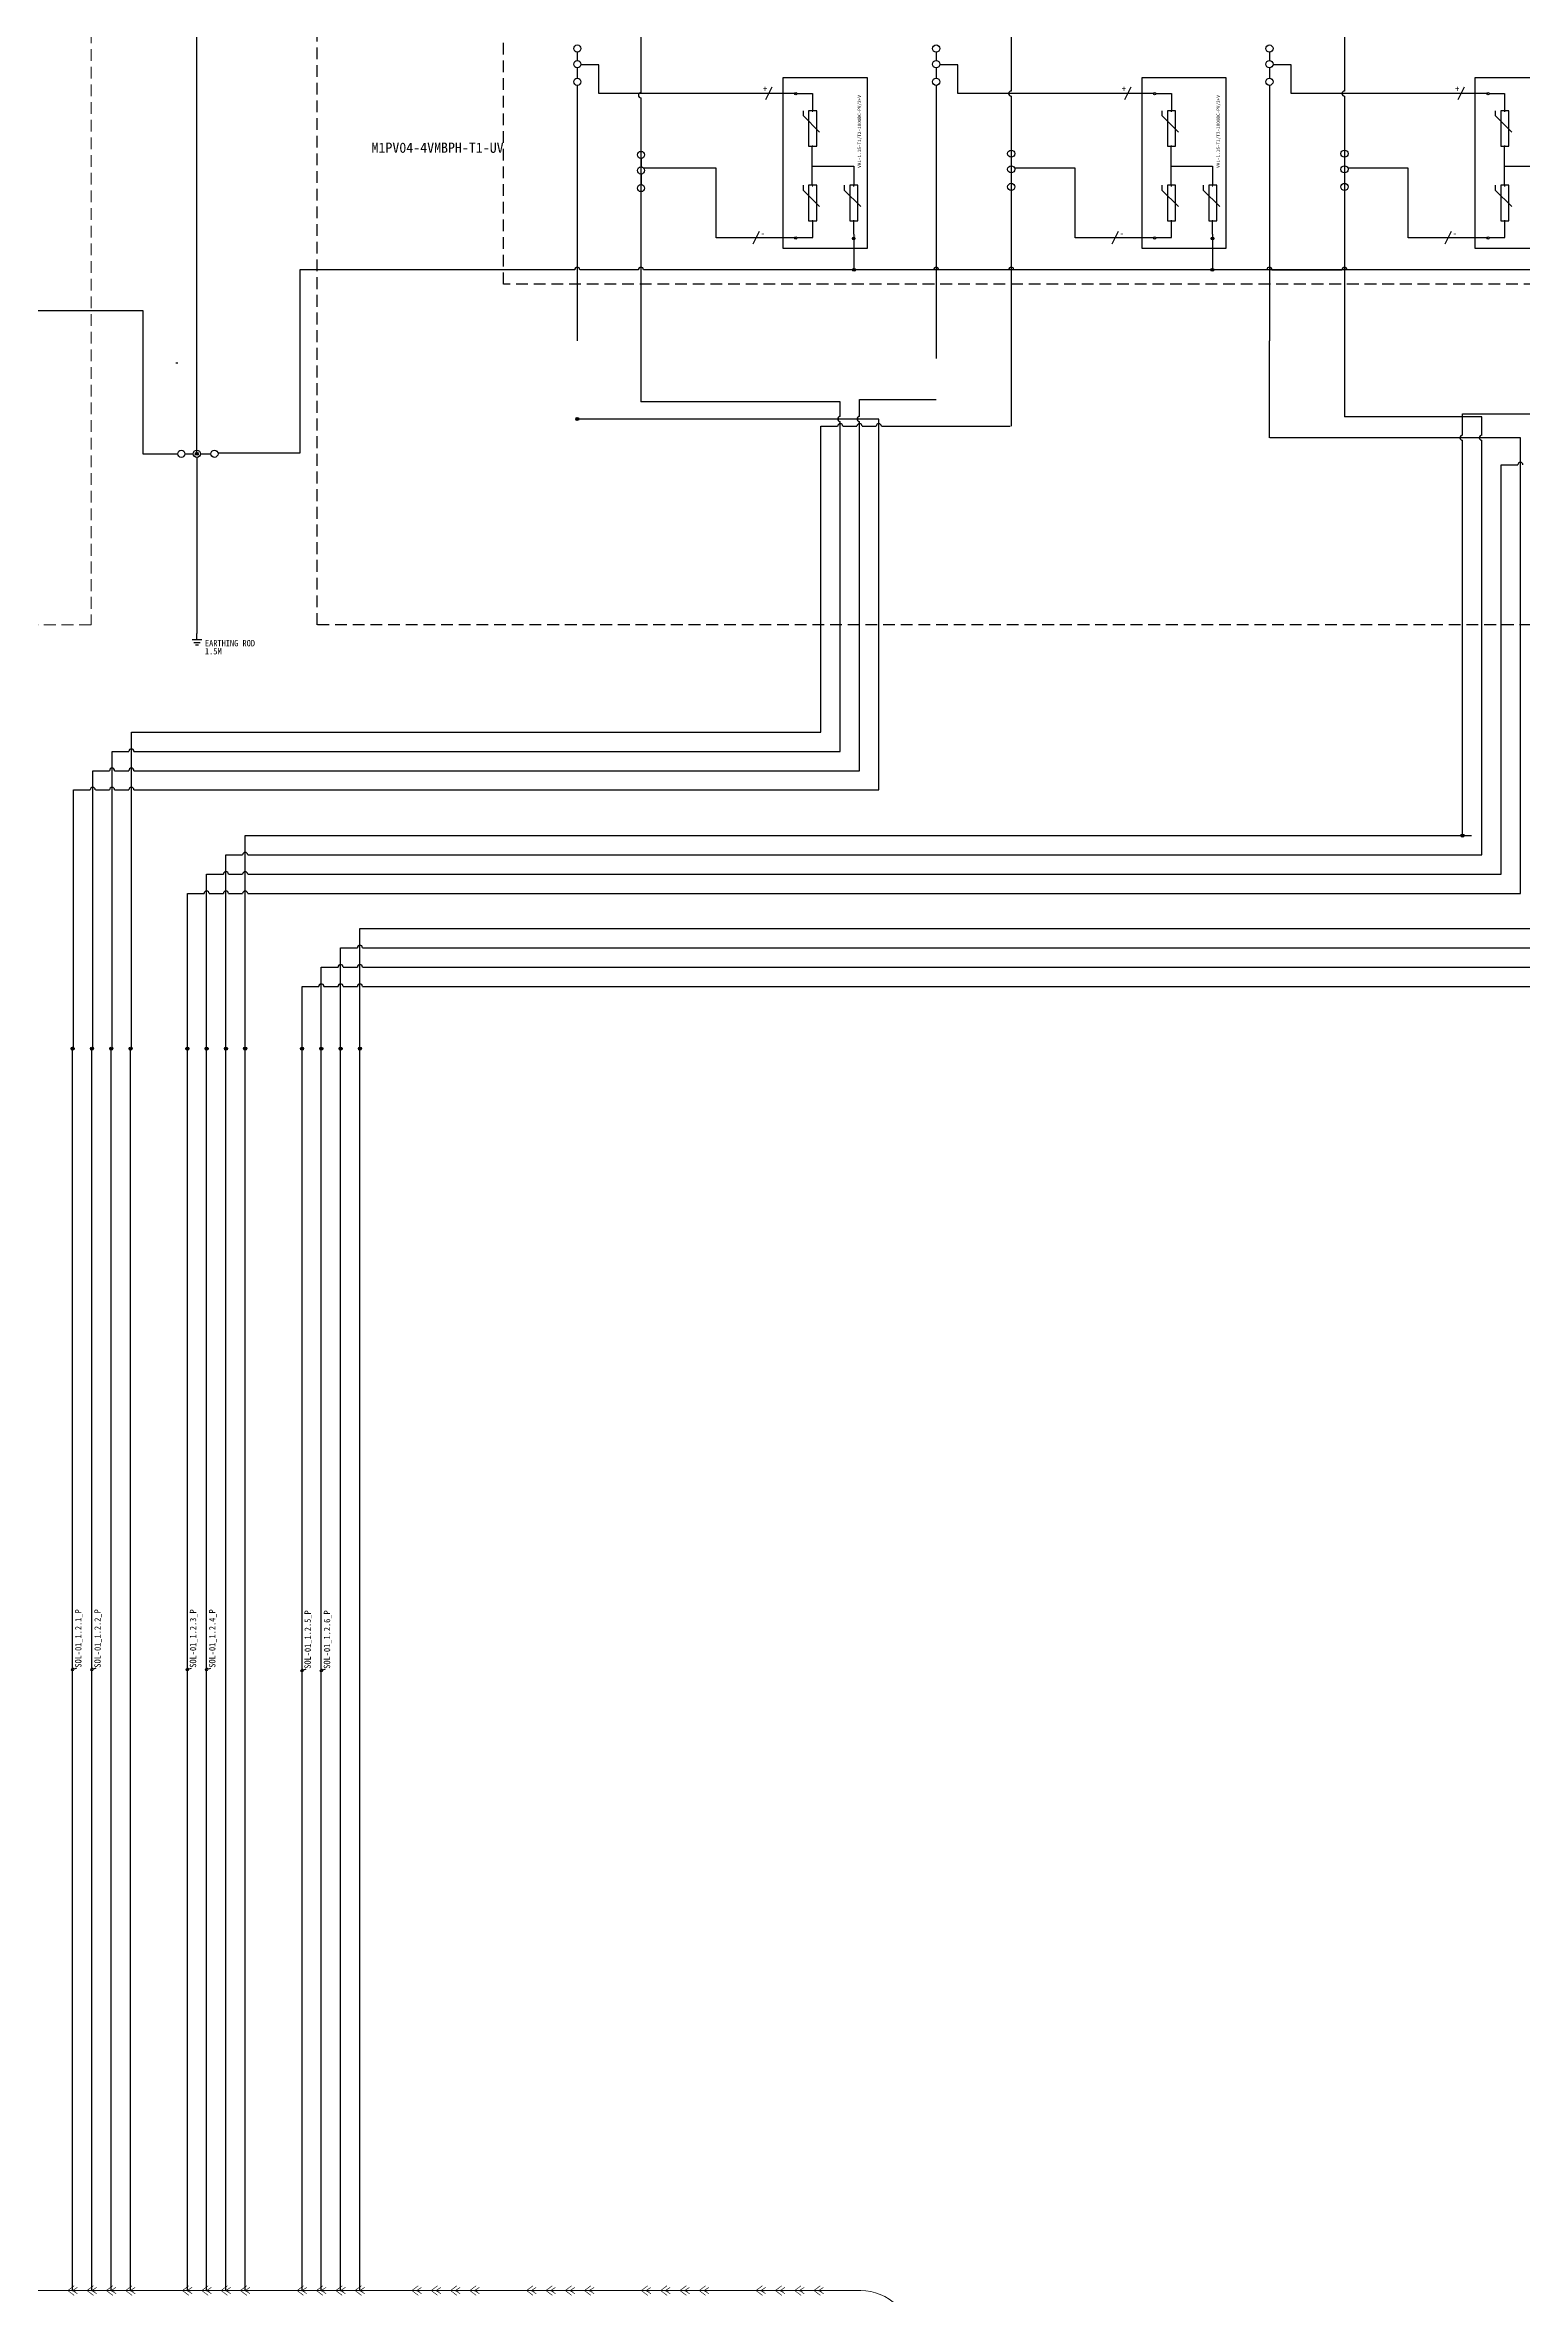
# Model space of a CAD drawing. Header units: millimetres. Extents: x 139 to 980, y -140 to 1049.
# Drawn here: x 529.4 to 717.5, y 512.6 to 799 of the extents above; entities that cross this region are included whole.
import ezdxf
from ezdxf.enums import TextEntityAlignment as Align

# ---------------------------------------------------------------- set-up
doc = ezdxf.new("R2010")
doc.units = ezdxf.units.MM
doc.header["$LTSCALE"] = 12
doc.linetypes.add('HIDDEN2', pattern=[0.1875, 0.125, -0.0625])
for name, color, linetype in [('DESC', 1, 'Continuous'), ('GRN_12AWG', 3, 'Continuous'), ('GRY_20AWG', 250, 'Continuous'), ('LOCBOX', 92, 'HIDDEN2'), ('MISC', 2, 'Continuous'), ('RED_10AWG', 1, 'Continuous'), ('RED_12AWG', 1, 'Continuous'), ('SYMS', 7, 'Continuous'), ('TAGS', 51, 'Continuous'), ('WIREFIXED', 130, 'Continuous')]:
    doc.layers.add(name, color=color, linetype=linetype)
doc.styles.get("Standard").update_dxf_attribs({"font": ''})
doc.styles.add('WD', font='')
doc.styles.add('WD_IEC', font='')
doc.styles.get('Standard').set_extended_font_data('SimHei')
doc.styles.get('WD').set_extended_font_data('SimHei')
doc.styles.get('WD_IEC').set_extended_font_data('SimHei')

# ---------------------------------------------------------------- blocks, each defined once
blk = doc.blocks.new('HT0_02')
blk.add_circle((0, 0), 0.0699)
at = {"style": 'WD', "flags": 1}
for tag, p in [('X4TERM01', (-0.07, 0)), ('X2TERM01', (0, 0.07)), ('X1TERM01', (0.07, 0)), ('X8TERM01', (0, -0.07))]:
    blk.add_attdef(tag, p, '', height=0.01, dxfattribs=at)
blk = doc.blocks.new('HGND4')
for p, q in [((0, 0), (10, 0)), ((10, -3.8), (10, 3.8)), ((11.2, -2.5), (11.2, 2.5)), ((12.5, -1.2), (12.5, 1.2))]:
    blk.add_line(p, q)
blk.add_circle((10, 0), 5)
at = {"style": 'WD_IEC'}
for tag, p in [('TAG1', (2.5, 4.6)), ('INST', (2.5, 11.6)), ('LOC', (2.5, 8.1))]:
    blk.add_attdef(tag, text='', height=2.5, dxfattribs=at).set_placement(p, align=Align.RIGHT)
at = {"style": 'WD_IEC', "flags": 1}
blk.add_attdef('X4TERM01', (0, 0), '', height=0.32, dxfattribs=at)
blk = doc.blocks.new('VT0_05')
blk.add_lwpolyline([(0.081, -0.063), (0, 0.078), (-0.081, -0.063)], close=True)
at = {"style": 'WD', "flags": 1}
for tag, p in [('X4TERM01', (-0.045, 0)), ('X2TERM01', (0, 0.078)), ('X1TERM01', (0.045, 0)), ('X8TERM01', (0, -0.063))]:
    blk.add_attdef(tag, p, '', height=0.01, dxfattribs=at)
blk = doc.blocks.new('Lightening Surge Arrestor')
at = {"color": 5}
for p, q in [((0.502, 2.919), (0.502, 2.827)), ((0.502, 2.827), (0.826, 2.503)), ((0.502, 1.459), (0.502, 1.367)), ((0.502, 1.367), (0.826, 1.043)), ((1.308, 1.459), (1.308, 1.367)), ((1.308, 1.367), (1.632, 1.043))]:
    blk.add_line(p, q, dxfattribs=at)
for points in [[(0.112, 3.569), (1.754, 3.569), (1.754, 0.222), (0.112, 0.222)], [(0.768, 2.919), (0.611, 2.919), (0.611, 2.225), (0.768, 2.225)], [(0.768, 1.459), (0.611, 1.459), (0.611, 0.765), (0.768, 0.765)], [(1.574, 1.459), (1.417, 1.459), (1.417, 0.765), (1.574, 0.765)]]:
    blk.add_lwpolyline(points, close=True, dxfattribs=at)
at = {"layer": 'GRY_20AWG'}
blk.add_line((1.492, 0.502), (1.492, 0.468), dxfattribs=at)
at = {"layer": 'RED_12AWG'}
for p, q in [((0.382, 3.255), (0.686, 3.255)), ((0.686, 3.255), (0.686, 2.926)), ((0.69, 2.919), (0.684, 2.919)), ((0.681, 1.459), (0.681, 2.226)), ((0.681, 1.835), (1.492, 1.835)), ((1.492, 1.835), (1.492, 1.466)), ((0.69, 1.459), (0.681, 1.459)), ((0.69, 0.435), (0.69, 0.766)), ((1.492, 0.502), (1.492, 0.757)), ((0.381, 0.435), (0.69, 0.435))]:
    blk.add_line(p, q, dxfattribs=at)
at = {"layer": 'SYMS'}
for name, p, xscale, yscale, zscale in [('HT0_02', (0.358, 3.255), 0.3314421991292846, 0.3314421991292846, 0.3314421991292846), ('VT0_05', (0.686, 2.918), 0.1052161047490845, 0.1052161047490845, 0.1052161047490845), ('VT0_05', (0.686, 1.458), 0.1052161047490845, 0.1052161047490845, 0.1052161047490845), ('HT0_02', (0.69, 1.459), 0.01504368401050088, 0.01504368401050088, 0.01504368401050088), ('VT0_05', (1.492, 1.458), 0.1052161047490845, 0.1052161047490845, 0.1052161047490845), ('HT0_02', (0.358, 0.429), 0.3314421991292846, 0.3314421991292846, 0.3314421991292846)]:
    blk.add_blockref(name, p, dxfattribs=dict(at, xscale=xscale, yscale=yscale, zscale=zscale))
at = {"layer": 'SYMS', "xscale": -0.1052161047490845, "yscale": 0.1052161047490845, "zscale": 0.1052161047490845, "rotation": 180}
for p in [(0.686, 2.226), (0.686, 0.766), (1.492, 0.766)]:
    blk.add_blockref('VT0_05', p, dxfattribs=at)
at = {"layer": 'SYMS'}
ref = blk.add_blockref('HGND4', (1.492, 0.468), dxfattribs=dict(at, xscale=0.005, yscale=0.005, zscale=0.005, rotation=270))
ref.add_attrib('TAG1', 'PE', dxfattribs={"layer": 'TAGS', "height": 0.0125, "rotation": 270, "style": 'WD_IEC'}).set_placement((1.515, 0.455), align=Align.RIGHT)
at = {"color": 5, "insert": (1.57, 1.801), "char_height": 0.065, "attachment_point": 1, "rotation": 90}
blk.add_mtext_dynamic_manual_height_columns('VAL-1.15-T1/T2-1000DC-PV/2+V', width=1.87491, gutter_width=0.325, heights=[0], dxfattribs=at)
for tag, p in [('+', (0.447, 3.312)), ('-', (0.457, 0.49))]:
    blk.add_attdef(tag, p, '', height=0.065)
at = {"color": 5}
blk.add_attdef('VAL-1.15-T1/T2-1000DC-PV/2+V', (1.651, 1.798), '', height=0.065, rotation=90, dxfattribs=at)
blk = doc.blocks.new('VT0_02')
blk.add_circle((0, 0), 0.0699)
at = {"style": 'WD', "flags": 1}
for tag, p in [('X4TERM01', (-0.07, 0)), ('X2TERM01', (0, 0.07)), ('X1TERM01', (0.07, 0)), ('X8TERM01', (0, -0.07))]:
    blk.add_attdef(tag, p, '', height=0.01, dxfattribs=at)
blk = doc.blocks.new('HW01')
for p, q in [((0.062, 0.125), (-0.062, -0.125)), ((0.031, 0), (-0.031, 0))]:
    blk.add_line(p, q)
at = {"style": 'WD', "width": 0.7, "flags": 1}
for tag, p in [('INST', (0, 0.357)), ('LOC', (0, 0.188)), ('DESC1', (0, -0.456)), ('XREF', (0, -0.3)), ('DESC2', (0, -0.613))]:
    blk.add_attdef(tag, text='', height=0.125, dxfattribs=at).set_placement(p, align=Align.CENTER)
at = {"style": 'WD', "width": 0.8}
blk.add_attdef('TAG1', text='', height=0.125, dxfattribs=at).set_placement((-0.031, 0.031), align=Align.RIGHT)
at = {"style": 'WD', "flags": 1}
for tag, p in [('X4TERM01', (-0.031, 0)), ('X1TERM01', (0.031, 0))]:
    blk.add_attdef(tag, p, '', height=0.0125, dxfattribs=at)
at = {"style": 'WD'}
for tag, p in [('X2LINK', (0, 0.125)), ('X8LINK', (0, -0.125))]:
    blk.add_attdef(tag, p, '', height=0.01, dxfattribs=at)
at = {"linetype": 'Continuous', "style": 'WD', "flags": 9}
blk.add_attdef('ASSYCODE', text='', height=0.01, dxfattribs=at).set_placement((0.029, 0.042), align=Align.CENTER)
at = {"style": 'WD', "flags": 9}
blk.add_attdef('FAMILY', text='', height=0.01, dxfattribs=at).set_placement((0.023, 0.118), align=Align.CENTER)
at = {"style": 'WD', "width": 0.8}
blk.add_attdef('RATING1', (0.094, 0.031), '', height=0.125, dxfattribs=at)
at = {"style": 'WD', "width": 0.8, "flags": 1}
blk.add_attdef('MFG', text='', height=0.0938, dxfattribs=at).set_placement((-0.125, -0.031), align=Align.TOP_RIGHT)
blk.add_attdef('CAT', text='', height=0.0938, dxfattribs=at).set_placement((0.031, -0.031), align=Align.TOP_LEFT)
blk = doc.blocks.new('VGND2')
for p, q in [((0, -0.125), (0, 0)), ((0.09375, -0.125), (-0.09375, -0.125)), ((-0.0625, -0.171875), (0.0625, -0.171875)), ((-0.03125, -0.21875), (0.03125, -0.21875))]:
    blk.add_line(p, q)
at = {"style": 'WD', "flags": 1}
for tag in ['ASSYCODE', 'X2TERM01', 'CAT', 'MFG', 'FAMILY']:
    blk.add_attdef(tag, (0, 0), '', height=0.01, dxfattribs=at)
at = {"style": 'WD', "width": 0.8}
for tag, p in [('INST', (0.15625, 0.125)), ('LOC', (0.15625, -0.03125)), ('TAG1', (0.15625, -0.1875)), ('DESC1', (0.15625, -0.34375)), ('DESC2', (0.15625, -0.5))]:
    blk.add_attdef(tag, text='', height=0.125, dxfattribs=at).set_placement(p, align=Align.MIDDLE_LEFT)
blk = doc.blocks.new('HGND1')
for p, q in [((0.125, 0), (0, 0)), ((0.125, 0.09375), (0.125, -0.09375)), ((0.125, 0.09375), (0.1875, 0.0625)), ((0.125, 0), (0.1875, -0.03125)), ((0.125, -0.09375), (0.1875, -0.125))]:
    blk.add_line(p, q)
at = {"style": 'WD', "flags": 1}
for tag in ['ASSYCODE', 'X4TERM01', 'CAT', 'MFG', 'FAMILY']:
    blk.add_attdef(tag, (0, 0), '', height=0.01, dxfattribs=at)
at = {"style": 'WD', "width": 0.8}
for tag, p in [('TAG1', (0.25, 0)), ('INST', (0.25, 0.3125)), ('LOC', (0.25, 0.15625)), ('DESC1', (0.25, -0.15625)), ('DESC2', (0.25, -0.3125))]:
    blk.add_attdef(tag, text='', height=0.125, dxfattribs=at).set_placement(p, align=Align.MIDDLE_LEFT)
blk = doc.blocks.new('HC01PJ_1-')
blk.add_line((0.031, 0), (0.094, 0))
for points in [[(0.062, -0.094, 0.0125, 0.0125, 0), (-0.063, 0, 0.0125, 0.0125, 0), (0.062, 0.094, 0, 0, 0)], [(0.125, 0.062, 0.0125, 0.0125, 0), (0.031, 0, 0.0125, 0.0125, 0), (0.125, -0.063, 0, 0, 0)]]:
    blk.add_lwpolyline(points, format="xyseb")
at = {"style": 'WD', "width": 0.85}
for tag, p in [('INST', (-0.012, 0.467)), ('TAG1', (-0.01, 0.125)), ('LOC', (-0.012, 0.295)), ('DESC1', (-0.01, -0.344)), ('DESC2', (-0.01, -0.516)), ('DESC3', (-0.01, -0.687))]:
    blk.add_attdef(tag, text='', height=0.125, dxfattribs=at).set_placement(p, align=Align.CENTER)
at = {"style": 'WD', "flags": 9}
blk.add_attdef('WDTYPE', text='', height=0.01, dxfattribs=at).set_placement((-0.221, 0.075), align=Align.RIGHT)
at = {"style": 'WD'}
for tag, p, flags in [('X4TERMDESC01', (-0.094, 0.031), 1), ('X1TERMDESC02', (0.125, 0.031), 1), ('FAMILY', (0.206, 0.131), 9)]:
    blk.add_attdef(tag, p, '', height=0.01, dxfattribs=dict(at, flags=flags))
at = {"color": 7, "style": 'WD', "flags": 1}
for tag, p in [('X4TERM01', (-0.063, 0)), ('X1TERM02', (0.094, 0))]:
    blk.add_attdef(tag, p, '', height=0.0125, dxfattribs=at)
at = {"style": 'WD'}
for tag, p in [('X2LINK', (0, 0.094)), ('X8LINK', (0, -0.094))]:
    blk.add_attdef(tag, p, '', height=0.01, dxfattribs=at)
at = {"linetype": 'Continuous', "style": 'WD', "flags": 9}
for tag, p in [('ASSYCODE', (0.219, 0.062)), ('MFG', (0.228, 0.089)), ('CAT', (0.23, 0.108))]:
    blk.add_attdef(tag, text='', height=0.01, dxfattribs=at).set_placement(p, align=Align.CENTER)
at = {"linetype": 'Continuous', "style": 'WD', "flags": 8}
blk.add_attdef('TERM01', text='', height=0.125, dxfattribs=at).set_placement((-0.104, -0.031), align=Align.TOP_RIGHT)
blk.add_attdef('TERM02', text='', height=0.125, dxfattribs=at).set_placement((0.146, -0.031), align=Align.TOP_LEFT)
blk = doc.blocks.new('SUN2000-110KTL-M2')
at = {"color": 7, "lineweight": 9}
blk.add_line((11.837, 5.295), (-11.837, -5.295), dxfattribs=at)
for points in [[(-5.052, -5.588), (-11.129, -5.588, -0.414214), (-12.129, -4.588), (-12.129, 4.588, -0.414214), (-11.129, 5.588), (-11.124, 5.588)], [(-10.968, 5.588), (11.129, 5.588, -0.414214), (12.129, 4.588), (12.129, -4.588, -0.414214), (11.129, -5.588), (2.992, -5.588)]]:
    blk.add_lwpolyline(points, format="xyb", dxfattribs=at)
blk.add_lwpolyline([(2.911, -5.588), (-4.896, -5.588)], dxfattribs=at)
at = {"layer": 'SYMS', "color": 7, "lineweight": 9}
for p in [(-11.062, 5.588), (-10.684, 5.588), (-10.306, 5.588), (-9.929, 5.588), (-8.817, 5.588), (-8.439, 5.588), (-8.061, 5.588), (-7.684, 5.588), (-6.572, 5.588), (-6.194, 5.588), (-5.816, 5.588), (-5.439, 5.588), (-4.327, 5.588), (-3.949, 5.588), (-3.571, 5.588), (-3.194, 5.588), (-2.082, 5.588), (-1.704, 5.588), (-1.326, 5.588), (-0.949, 5.588), (0.163, 5.588), (0.541, 5.588), (0.919, 5.588), (1.296, 5.588), (2.408, 5.588), (2.786, 5.588), (3.164, 5.588), (3.541, 5.588), (4.653, 5.588), (5.031, 5.588), (5.409, 5.588), (5.786, 5.588), (6.898, 5.588), (7.276, 5.588), (7.654, 5.588), (8.031, 5.588), (9.143, 5.588), (9.521, 5.588), (9.899, 5.588), (10.276, 5.588)]:
    blk.add_blockref('HC01PJ_1-', p, dxfattribs=at)
ref = blk.add_blockref('HC01PJ_1-', (-4.99, -5.588), dxfattribs=at)
ref.add_attrib('DESC1', 'L1', dxfattribs={"layer": 'DESC', "height": 0.125, "style": 'WD', "width": 0.85}).set_placement((-5, -5.931), align=Align.CENTER)
ref = blk.add_blockref('HC01PJ_1-', (-3.528, -5.588), dxfattribs=at)
ref.add_attrib('DESC1', 'L2', dxfattribs={"layer": 'DESC', "height": 0.125, "style": 'WD', "width": 0.85}).set_placement((-3.539, -5.931), align=Align.CENTER)
ref = blk.add_blockref('HC01PJ_1-', (-2.067, -5.588), dxfattribs=at)
ref.add_attrib('DESC1', 'L3', dxfattribs={"layer": 'DESC', "height": 0.125, "style": 'WD', "width": 0.85}).set_placement((-2.078, -5.931), align=Align.CENTER)
ref = blk.add_blockref('HC01PJ_1-', (-0.606, -5.588), dxfattribs=at)
ref.add_attrib('DESC1', 'N', dxfattribs={"layer": 'DESC', "height": 0.125, "style": 'WD', "width": 0.85}).set_placement((-0.616, -5.931), align=Align.CENTER)
at = {"layer": 'SYMS', "color": 7, "lineweight": 9, "rotation": 180}
for p in [(1.154, -5.65), (2.778, -5.65)]:
    blk.add_blockref('VT0_05', p, dxfattribs=at)
at = {"layer": 'SYMS', "color": 7, "lineweight": 9}
ref = blk.add_blockref('HGND1', (4.673, -5.588), dxfattribs=at)
ref.add_attrib('TAG1', 'PE', dxfattribs={"layer": 'TAGS', "height": 0.125, "style": 'WD', "width": 0.8}).set_placement((4.923, -5.588), align=Align.MIDDLE_LEFT)
ref.add_attrib('DESC1', 'EARTH', dxfattribs={"layer": 'DESC', "height": 0.125, "style": 'WD', "width": 0.8}).set_placement((4.923, -5.744), align=Align.MIDDLE_LEFT)
at = {"color": 7, "lineweight": 9, "attachment_point": 1}
for s, width, insert, char_height in [('++--', 0.94602, (-11.202, 5.424), 0.4), ('++--', 0.94602, (-8.952, 5.424), 0.4), ('++--', 0.94602, (-6.702, 5.424), 0.4), ('++--', 0.94602, (-4.452, 5.424), 0.4), ('++--', 0.94602, (-2.202, 5.424), 0.4), ('++--', 0.94602, (0.048, 5.424), 0.4), ('++--', 0.94602, (2.298, 5.424), 0.4), ('++--', 0.94602, (4.548, 5.424), 0.4), ('++--', 0.94602, (6.798, 5.424), 0.4), ('++--', 0.94602, (9.048, 5.424), 0.4), ('MPPT 1', 1.35859, (-10.922, 4.568), 0.2012), ('MPPT 2', 1.35859, (-8.672, 4.568), 0.2012), ('MPPT 3', 1.35859, (-6.422, 4.568), 0.2012), ('MPPT 4', 1.35859, (-4.172, 4.568), 0.2012), ('MPPT 5', 1.35859, (-1.922, 4.568), 0.2012), ('MPPT 6', 1.35859, (0.328, 4.568), 0.2012), ('MPPT 7', 1.35859, (2.578, 4.568), 0.2012), ('MPPT 8', 1.35859, (4.828, 4.568), 0.2012), ('MPPT 9', 1.35859, (7.078, 4.568), 0.2012), ('MPPT 10', 1.35859, (9.328, 4.568), 0.2012), ('3~', 4.25517, (7.835, -0.064), 0.3), ('L1', 4.25517, (-5.279, -4.67), 0.3), ('L2', 4.25517, (-3.818, -4.67), 0.3), ('L3', 4.25517, (-2.356, -4.67), 0.3), ('N', 4.25517, (-0.895, -4.67), 0.3), ('IN', 4.25517, (0.924, -4.67), 0.3), ('OUT', 4.25517, (2.43, -4.67), 0.3), ('PE', 4.25517, (4.688, -4.67), 0.3)]:
    blk.add_mtext_dynamic_manual_height_columns(s, width=width, gutter_width=0.325, heights=[0], dxfattribs=dict(at, insert=insert, char_height=char_height))
at = {"color": 7, "lineweight": 9, "char_height": 0.1, "attachment_point": 1, "rotation": 90}
for s, insert in [('{\\fYu Gothic Medium|b0|i0|c0|p34;PV1}', (-11.109, 4.713)), ('{\\fYu Gothic Medium|b0|i0|c0|p34;PV2}', (-10.678, 4.722)), ('{\\fYu Gothic Medium|b0|i0|c0|p34;PV1}', (-10.279, 4.727)), ('{\\fYu Gothic Medium|b0|i0|c0|p34;PV2}', (-9.897, 4.731)), ('{\\fYu Gothic Medium|b0|i0|c0|p34;PV3}', (-8.859, 4.713)), ('{\\fYu Gothic Medium|b0|i0|c0|p34;PV4}', (-8.428, 4.722)), ('{\\fYu Gothic Medium|b0|i0|c0|p34;PV3}', (-8.029, 4.727)), ('{\\fYu Gothic Medium|b0|i0|c0|p34;PV4}', (-7.647, 4.731)), ('{\\fYu Gothic Medium|b0|i0|c0|p34;PV5}', (-6.609, 4.713)), ('{\\fYu Gothic Medium|b0|i0|c0|p34;PV6}', (-6.178, 4.722)), ('{\\fYu Gothic Medium|b0|i0|c0|p34;PV5}', (-5.779, 4.727)), ('{\\fYu Gothic Medium|b0|i0|c0|p34;PV6}', (-5.397, 4.731)), ('{\\fYu Gothic Medium|b0|i0|c0|p34;PV7}', (-4.359, 4.713)), ('{\\fYu Gothic Medium|b0|i0|c0|p34;PV8}', (-3.928, 4.722)), ('{\\fYu Gothic Medium|b0|i0|c0|p34;PV7}', (-3.529, 4.727)), ('{\\fYu Gothic Medium|b0|i0|c0|p34;PV8}', (-3.147, 4.731)), ('{\\fYu Gothic Medium|b0|i0|c0|p34;PV9}', (-2.109, 4.713)), ('{\\fYu Gothic Medium|b0|i0|c0|p34;PV10}', (-1.678, 4.722)), ('{\\fYu Gothic Medium|b0|i0|c0|p34;PV9}', (-1.279, 4.727)), ('{\\fYu Gothic Medium|b0|i0|c0|p34;PV10}', (-0.897, 4.731)), ('{\\fYu Gothic Medium|b0|i0|c0|p34;PV11}', (0.141, 4.713)), ('{\\fYu Gothic Medium|b0|i0|c0|p34;PV12}', (0.572, 4.722)), ('{\\fYu Gothic Medium|b0|i0|c0|p34;PV11}', (0.971, 4.727)), ('{\\fYu Gothic Medium|b0|i0|c0|p34;PV12}', (1.353, 4.731)), ('{\\fYu Gothic Medium|b0|i0|c0|p34;PV13}', (2.391, 4.713)), ('{\\fYu Gothic Medium|b0|i0|c0|p34;PV14}', (2.822, 4.722)), ('{\\fYu Gothic Medium|b0|i0|c0|p34;PV13}', (3.221, 4.727)), ('{\\fYu Gothic Medium|b0|i0|c0|p34;PV14}', (3.603, 4.731)), ('{\\fYu Gothic Medium|b0|i0|c0|p34;PV15}', (4.641, 4.713)), ('{\\fYu Gothic Medium|b0|i0|c0|p34;PV16}', (5.072, 4.722)), ('{\\fYu Gothic Medium|b0|i0|c0|p34;PV15}', (5.471, 4.727)), ('{\\fYu Gothic Medium|b0|i0|c0|p34;PV16}', (5.853, 4.731)), ('{\\fYu Gothic Medium|b0|i0|c0|p34;PV17}', (6.891, 4.713)), ('{\\fYu Gothic Medium|b0|i0|c0|p34;PV18}', (7.322, 4.722)), ('{\\fYu Gothic Medium|b0|i0|c0|p34;PV17}', (7.721, 4.727)), ('{\\fYu Gothic Medium|b0|i0|c0|p34;PV18}', (8.103, 4.731)), ('{\\fYu Gothic Medium|b0|i0|c0|p34;PV19}', (9.141, 4.713)), ('{\\fYu Gothic Medium|b0|i0|c0|p34;PV20}', (9.572, 4.722)), ('{\\fYu Gothic Medium|b0|i0|c0|p34;PV19}', (9.971, 4.727)), ('{\\fYu Gothic Medium|b0|i0|c0|p34;PV20}', (10.353, 4.731))]:
    blk.add_mtext_dynamic_manual_height_columns(s, width=0.38017, gutter_width=0.325, heights=[0], dxfattribs=dict(at, insert=insert))
at = {"insert": (-23.007, 3.073), "char_height": 0.7, "attachment_point": 1}
blk.add_mtext_dynamic_manual_height_columns('{\\fVerdana|b0|i0|c0|p34;\\C242;\\c2564301;SUN2000-110KW-M2}', width=4.52946, gutter_width=12.5, heights=[0], dxfattribs=at)
blk = doc.blocks.new('WDDOT')
for radius in [0.03, 0.0187, 0.00929]:
    blk.add_circle((0, 0), radius)
blk = doc.blocks.new('WD_WNV2')
at = {"linetype": 'Continuous', "style": 'WD', "width": 0.8}
blk.add_attdef('WIRENO', text='', height=0.125, rotation=90, dxfattribs=at).set_placement((0.062, 0), align=Align.TOP_CENTER)
at = {"style": 'WD', "flags": 1}
for tag, p in [('W01USER', (0.141, -0.094)), ('W02USER', (0.141, -0.102)), ('W03USER', (0.141, -0.109)), ('W04USER', (0.141, -0.117)), ('W05USER', (0.141, -0.125)), ('W06USER', (0.141, -0.133)), ('W07USER', (0.141, -0.141)), ('W08USER', (0.141, -0.148)), ('W09USER', (0.141, -0.156)), ('W10USER', (0.141, -0.164))]:
    blk.add_attdef(tag, text='', height=0.005, dxfattribs=at).set_placement(p, align=Align.CENTER)

msp = doc.modelspace()

# ---------------------------------------------------------------- linework, layer by layer
at = {"layer": 'GRN_12AWG'}
for p, q in [((548.71, 746.96), (548.71, 805.76)), ((632.35, 774.29), (632.35, 770.4)), ((677.98, 774.37), (677.98, 770.31)), ((596.82, 770.39), (561.83, 770.39)), ((561.83, 770.39), (561.83, 747.05)), ((604.93, 770.39), (597.47, 770.39)), ((852.03, 770.39), (605.58, 770.39)), ((482.34, 765.2), (541.87, 765.2)), ((541.87, 765.2), (541.87, 746.96)), ((541.87, 746.96), (546.29, 746.96)), ((547.2, 746.96), (548.28, 746.96)), ((548.73, 746.96), (548.71, 746.96)), ((548.74, 746.5), (548.74, 724.07)), ((549.19, 746.96), (549.19, 746.96)), ((549.19, 746.96), (550.52, 746.96)), ((561.83, 747.05), (551.43, 747.05))]:
    msp.add_line(p, q, dxfattribs=at)
for centre in [(597.15, 770.39), (605.25, 770.39)]:
    msp.add_arc(centre, 0.325, 0, 180, dxfattribs=at)
at = {"layer": 'GRY_20AWG'}
for p, q in [((624.95, 792.82), (621.72, 792.82)), ((713.04, 792.82), (709.81, 792.82)), ((614.82, 774.44), (614.82, 783.34)), ((619.68, 774.44), (614.82, 774.44)), ((624.95, 774.44), (620.09, 774.44)), ((685.56, 770.39), (694.47, 770.39)), ((546.07, 758.54), (546.29, 758.54))]:
    msp.add_line(p, q, dxfattribs=at)
for centre, start, end in [((605.25, 792.6), 90, 270), ((652.37, 792.82), 90, 270), ((694.79, 792.82), 90, 270), ((597.15, 770.39), 0, 180), ((642.82, 770.39), 0, 180), ((652.37, 770.39), 0, 180), ((685.24, 770.39), 0, 180), ((694.79, 770.39), 0, 180)]:
    msp.add_arc(centre, 0.325, start, end, dxfattribs=at)
at = {"layer": 'LOCBOX', "color": 5, "lineweight": 9}
msp.add_lwpolyline([(218.76, 890.74), (535.27, 890.74), (535.27, 725.19), (218.76, 725.19)], close=True, dxfattribs=at)
at = {"layer": 'LOCBOX', "color": 5}
msp.add_lwpolyline([(564.06, 890.74), (880.57, 890.74), (880.57, 725.19), (564.06, 725.19)], close=True, dxfattribs=at)
at = {"layer": 'LOCBOX', "color": 1}
msp.add_lwpolyline([(587.77, 801.25), (863.1, 801.25), (863.1, 768.54), (587.77, 768.54)], close=True, dxfattribs=at)
at = {"layer": 'RED_10AWG'}
for p, q in [((652.37, 876.61), (652.37, 793.87)), ((694.79, 876.61), (694.79, 793.87)), ((605.25, 876.39), (605.25, 793.65)), ((597.15, 798.09), (597.15, 797.02)), ((599.89, 796.48), (597.6, 796.48)), ((599.89, 792.82), (599.89, 796.48)), ((642.82, 798.09), (642.82, 797.02)), ((645.56, 796.48), (643.27, 796.48)), ((645.56, 792.82), (645.56, 796.48)), ((685.24, 798.09), (685.24, 797.02)), ((687.98, 796.48), (685.69, 796.48)), ((687.98, 792.82), (687.98, 796.48)), ((597.15, 796.11), (597.15, 794.78)), ((597.15, 793.87), (597.15, 761.34)), ((605.25, 793.65), (605.25, 792.93)), ((642.82, 796.11), (642.82, 794.78)), ((642.82, 793.87), (642.82, 759.11)), ((652.37, 793.87), (652.37, 793.14)), ((685.24, 796.11), (685.24, 794.78)), ((685.24, 793.87), (685.24, 761.34)), ((694.79, 793.87), (694.79, 793.14)), ((621.31, 792.82), (599.89, 792.82)), ((605.25, 792.28), (605.25, 753.59)), ((666.98, 792.82), (645.56, 792.82)), ((652.37, 792.49), (652.37, 750.46)), ((670.62, 792.82), (667.39, 792.82)), ((709.4, 792.82), (687.98, 792.82)), ((694.79, 792.49), (694.79, 751.65)), ((605.26, 784.56), (605.26, 783.48)), ((605.26, 782.57), (605.26, 781.24)), ((614.82, 783.34), (605.63, 783.34)), ((652.37, 784.71), (652.37, 783.63)), ((652.37, 782.73), (652.37, 781.39)), ((660.49, 783.34), (652.83, 783.34)), ((660.49, 774.44), (660.49, 783.34)), ((694.79, 784.71), (694.79, 783.63)), ((694.79, 782.73), (694.79, 781.39)), ((702.91, 783.34), (695.25, 783.34)), ((702.91, 774.44), (702.91, 783.34)), ((665.35, 774.44), (660.49, 774.44)), ((670.62, 774.44), (665.76, 774.44)), ((707.77, 774.44), (702.91, 774.44)), ((713.04, 774.44), (708.18, 774.44)), ((685.24, 749.01), (685.24, 761.34)), ((630.61, 753.59), (605.25, 753.59)), ((630.61, 751.72), (630.61, 753.59)), ((633.07, 751.72), (633.07, 753.87)), ((633.07, 753.87), (642.84, 753.87)), ((597.3, 751.39), (597.15, 751.39)), ((635.52, 751.39), (597.3, 751.39)), ((630.61, 749.01), (630.61, 751.07)), ((633.07, 749.01), (633.07, 751.07)), ((635.52, 749.01), (635.52, 751.39)), ((712.27, 751.67), (694.8, 751.67)), ((709.81, 749.34), (709.81, 752.04)), ((709.81, 752.04), (728.32, 752.04)), ((712.27, 749.34), (712.27, 751.67)), ((628.15, 749.01), (628.15, 750.46)), ((628.15, 750.46), (630.28, 750.46)), ((628.15, 711.53), (628.15, 749.01)), ((630.61, 709.07), (630.61, 749.01)), ((630.93, 750.46), (632.74, 750.46)), ((633.07, 706.62), (633.07, 749.01)), ((633.39, 750.46), (635.2, 750.46)), ((635.52, 704.16), (635.52, 749.01)), ((635.85, 750.46), (652.24, 750.46)), ((717.18, 749.01), (685.28, 749.01)), ((709.81, 743.79), (709.81, 748.69)), ((712.27, 743.79), (712.27, 748.69)), ((717.18, 743.79), (717.18, 749.01)), ((714.72, 743.79), (714.72, 745.55)), ((714.72, 745.55), (716.85, 745.55)), ((709.81, 698.35), (709.81, 743.79)), ((712.27, 695.9), (712.27, 743.79)), ((714.72, 693.44), (714.72, 743.79)), ((717.18, 690.98), (717.18, 743.79)), ((540.4, 702.15), (540.4, 711.53)), ((540.4, 711.53), (625.85, 711.53)), ((625.85, 711.53), (628.15, 711.53)), ((537.94, 702.15), (537.94, 709.07)), ((537.94, 709.07), (540.07, 709.07)), ((540.72, 709.07), (625.85, 709.07)), ((625.85, 709.07), (630.61, 709.07)), ((535.48, 702.15), (535.48, 706.62)), ((535.48, 706.62), (537.62, 706.62)), ((538.27, 706.62), (540.07, 706.62)), ((540.72, 706.62), (625.85, 706.62)), ((625.85, 706.62), (633.07, 706.62)), ((533.03, 702.15), (533.03, 704.16)), ((533.03, 704.16), (535.16, 704.16)), ((533.03, 671.28), (533.03, 702.15)), ((535.48, 671.28), (535.48, 702.15)), ((535.81, 704.16), (537.62, 704.16)), ((537.94, 671.28), (537.94, 702.15)), ((538.27, 704.16), (540.07, 704.16)), ((540.4, 671.28), (540.4, 702.15)), ((540.72, 704.16), (625.85, 704.16)), ((625.85, 704.16), (635.52, 704.16)), ((554.88, 671.23), (554.88, 698.35)), ((554.88, 698.35), (710.95, 698.35)), ((549.97, 671.23), (549.97, 693.44)), ((549.97, 693.44), (552.1, 693.44)), ((552.43, 671.23), (552.43, 695.9)), ((552.43, 695.9), (554.56, 695.9)), ((552.75, 693.44), (554.56, 693.44)), ((555.21, 695.9), (710.95, 695.9)), ((555.21, 693.44), (710.95, 693.44)), ((710.95, 695.9), (712.27, 695.9)), ((710.95, 693.44), (714.72, 693.44)), ((547.52, 671.23), (547.52, 690.98)), ((547.52, 690.98), (549.65, 690.98)), ((550.3, 690.98), (552.1, 690.98)), ((552.75, 690.98), (554.56, 690.98)), ((555.21, 690.98), (710.95, 690.98)), ((710.95, 690.98), (717.18, 690.98)), ((569.48, 670.99), (569.48, 686.52)), ((569.48, 686.52), (797.78, 686.52)), ((567.03, 670.99), (567.03, 684.07)), ((567.03, 684.07), (569.16, 684.07)), ((569.81, 684.07), (797.78, 684.07)), ((562.12, 670.99), (562.12, 679.16)), ((562.12, 679.16), (564.25, 679.16)), ((564.57, 670.99), (564.57, 681.61)), ((564.57, 681.61), (566.7, 681.61)), ((564.9, 679.16), (566.7, 679.16)), ((567.35, 681.61), (569.16, 681.61)), ((567.35, 679.16), (569.16, 679.16)), ((569.81, 681.61), (797.78, 681.61)), ((569.81, 679.16), (797.78, 679.16)), ((532.92, 513.12), (532.92, 671.25)), ((535.37, 513.12), (535.37, 671.25)), ((537.83, 513.12), (537.83, 671.25)), ((540.29, 513.12), (540.29, 671.25)), ((547.52, 513.12), (547.52, 671.23)), ((549.97, 513.12), (549.97, 671.23)), ((552.43, 513.12), (552.43, 671.23)), ((554.88, 513.12), (554.88, 671.23)), ((562.12, 513.12), (562.12, 670.99)), ((564.57, 513.12), (564.57, 670.99)), ((567.03, 513.12), (567.03, 670.99)), ((569.48, 513.12), (569.48, 670.99))]:
    msp.add_line(p, q, dxfattribs=at)
for centre, start, end in [((630.61, 751.39), 90, 270), ((630.61, 750.46), 0, 180), ((633.07, 751.39), 90, 270), ((633.07, 750.46), 0, 180), ((635.52, 750.46), 0, 180), ((709.81, 749.01), 90, 270), ((712.27, 749.01), 90, 270), ((717.18, 745.55), 0, 180), ((540.4, 709.07), 0, 180), ((537.94, 706.62), 0, 180), ((540.4, 706.62), 0, 180), ((535.48, 704.16), 0, 180), ((537.94, 704.16), 0, 180), ((540.4, 704.16), 0, 180), ((554.88, 695.9), 0, 180), ((552.43, 693.44), 0, 180), ((554.88, 693.44), 0, 180), ((549.97, 690.98), 0, 180), ((552.43, 690.98), 0, 180), ((554.88, 690.98), 0, 180), ((567.03, 681.61), 0, 180), ((569.48, 684.07), 0, 180), ((569.48, 681.61), 0, 180), ((564.57, 679.16), 0, 180), ((567.03, 679.16), 0, 180), ((569.48, 679.16), 0, 180)]:
    msp.add_arc(centre, 0.325, start, end, dxfattribs=at)
at = {"layer": 'WIREFIXED'}
for points in [[(533.4, 592.35), (533.11, 592.25), (532.98, 592.32), (532.79, 592.25), (532.73, 592.13), (532.85, 592.06), (533.05, 592.12), (533.08, 592.19)], [(535.86, 592.35), (535.57, 592.25), (535.44, 592.32), (535.25, 592.25), (535.18, 592.13), (535.31, 592.06), (535.5, 592.12), (535.53, 592.19)], [(548, 592.34), (547.71, 592.24), (547.58, 592.3), (547.39, 592.24), (547.33, 592.11), (547.45, 592.05), (547.65, 592.11), (547.68, 592.18)], [(550.46, 592.34), (550.17, 592.24), (550.04, 592.3), (549.85, 592.24), (549.78, 592.11), (549.91, 592.05), (550.1, 592.11), (550.13, 592.18)], [(562.6, 592.22), (562.31, 592.12), (562.18, 592.18), (561.99, 592.12), (561.93, 591.99), (562.05, 591.93), (562.24, 591.99), (562.28, 592.05)], [(565.06, 592.22), (564.76, 592.12), (564.64, 592.18), (564.45, 592.12), (564.38, 591.99), (564.51, 591.93), (564.7, 591.99), (564.73, 592.05)]]:
    msp.add_lwpolyline(points, dxfattribs=at)

# ---------------------------------------------------------------- block references
at = {"xscale": 6.503093813421009, "yscale": 6.503093813421009, "zscale": 6.503093813421009}
for name, p in [('Lightening Surge Arrestor', (622.62, 771.65)), ('Lightening Surge Arrestor', (668.29, 771.65)), ('Lightening Surge Arrestor', (710.71, 771.65)), ('SUN2000-110KTL-M2', (560.85, 476.79))]:
    msp.add_blockref(name, p, dxfattribs=at)
at = {"layer": 'SYMS', "xscale": 6.503093813421009, "yscale": 6.503093813421009, "zscale": 6.503093813421009}
for name, p in [('VT0_02', (597.15, 798.55)), ('VT0_02', (597.15, 796.56)), ('VT0_02', (642.82, 798.55)), ('VT0_02', (642.82, 796.56)), ('VT0_02', (685.24, 798.55)), ('VT0_02', (685.24, 796.56)), ('VT0_02', (597.15, 794.32)), ('VT0_02', (642.82, 794.32)), ('VT0_02', (685.24, 794.32)), ('VT0_02', (605.26, 785.01)), ('VT0_02', (652.37, 785.17)), ('VT0_02', (694.79, 785.17)), ('VT0_02', (605.26, 783.03)), ('VT0_02', (652.37, 783.18)), ('VT0_02', (694.79, 783.18)), ('VT0_02', (605.26, 780.79)), ('VT0_02', (652.37, 780.94)), ('VT0_02', (694.79, 780.94)), ('WDDOT', (632.35, 770.39)), ('WDDOT', (677.98, 770.39)), ('WDDOT', (597.15, 751.39)), ('WDDOT', (548.73, 746.96)), ('WDDOT', (709.81, 698.35)), ('WDDOT', (532.92, 671.23)), ('WDDOT', (535.37, 671.23)), ('WDDOT', (537.83, 671.23)), ('WDDOT', (540.29, 671.23)), ('WDDOT', (547.52, 671.23)), ('WDDOT', (549.97, 671.23)), ('WDDOT', (552.43, 671.23)), ('WDDOT', (554.88, 671.23)), ('WDDOT', (562.12, 671.23)), ('WDDOT', (564.57, 671.23)), ('WDDOT', (567.03, 671.23)), ('WDDOT', (569.48, 671.23))]:
    msp.add_blockref(name, p, dxfattribs=at)
at = {"layer": 'SYMS'}
ref = msp.add_blockref('HW01', (621.52, 792.82), dxfattribs=dict(at, xscale=6.503093813421009, yscale=6.503093813421009, zscale=6.503093813421009))
ref.add_attrib('TAG1', '+', dxfattribs={"layer": 'TAGS', "height": 0.813, "style": 'WD', "width": 0.8}).set_placement((621.31, 793.02), align=Align.RIGHT)
ref = msp.add_blockref('HW01', (667.19, 792.82), dxfattribs=dict(at, xscale=6.503093813421009, yscale=6.503093813421009, zscale=6.503093813421009))
ref.add_attrib('TAG1', '+', dxfattribs={"layer": 'TAGS', "height": 0.813, "style": 'WD', "width": 0.8}).set_placement((666.98, 793.02), align=Align.RIGHT)
ref = msp.add_blockref('HW01', (709.61, 792.82), dxfattribs=dict(at, xscale=6.503093813421009, yscale=6.503093813421009, zscale=6.503093813421009))
ref.add_attrib('TAG1', '+', dxfattribs={"layer": 'TAGS', "height": 0.813, "style": 'WD', "width": 0.8}).set_placement((709.4, 793.02), align=Align.RIGHT)
ref = msp.add_blockref('HW01', (619.89, 774.44), dxfattribs=dict(at, xscale=6.503093813421009, yscale=6.503093813421009, zscale=6.503093813421009))
ref.add_attrib('RATING1', '-', (620.49, 774.64), dxfattribs={"layer": 'MISC', "height": 0.813, "style": 'WD', "width": 0.8})
ref = msp.add_blockref('HW01', (665.56, 774.44), dxfattribs=dict(at, xscale=6.503093813421009, yscale=6.503093813421009, zscale=6.503093813421009))
ref.add_attrib('RATING1', '-', (666.17, 774.64), dxfattribs={"layer": 'MISC', "height": 0.813, "style": 'WD', "width": 0.8})
ref = msp.add_blockref('HW01', (707.98, 774.44), dxfattribs=dict(at, xscale=6.503093813421009, yscale=6.503093813421009, zscale=6.503093813421009))
ref.add_attrib('RATING1', '-', (708.58, 774.64), dxfattribs={"layer": 'MISC', "height": 0.813, "style": 'WD', "width": 0.8})
at = {"layer": 'SYMS', "xscale": 6.503093813421009, "yscale": 6.503093813421009, "zscale": 6.503093813421009, "rotation": 90}
for p in [(546.75, 746.96), (548.73, 746.96), (550.97, 746.96)]:
    msp.add_blockref('VT0_02', p, dxfattribs=at)
at = {"layer": 'SYMS'}
ref = msp.add_blockref('VGND2', (548.74, 724.07), dxfattribs=dict(at, xscale=6.503093813421009, yscale=6.503093813421009, zscale=6.503093813421009))
ref.add_attrib('TAG1', 'EARTHING ROD ', dxfattribs={"layer": 'TAGS', "height": 0.8129, "style": 'WD', "width": 0.8}).set_placement((549.76, 722.85), align=Align.MIDDLE_LEFT)
ref.add_attrib('DESC1', '1.5M', dxfattribs={"layer": 'DESC', "height": 0.813, "style": 'WD', "width": 0.8}).set_placement((549.76, 721.83), align=Align.MIDDLE_LEFT)
at = {"layer": 'WIREFIXED', "color": 7}
ref = msp.add_blockref('WD_WNV2', (532.92, 592.19), dxfattribs=dict(at, xscale=6.503093813421009, yscale=6.503093813421009, zscale=6.503093813421009))
ref.add_attrib('WIRENOF', 'SOL-01_1.2.1_P', dxfattribs={"linetype": 'Continuous', "height": 0.8129, "rotation": 90, "style": 'WD', "width": 0.8}).set_placement((533.64, 592.43), align=Align.MIDDLE_LEFT)
ref = msp.add_blockref('WD_WNV2', (535.37, 592.19), dxfattribs=dict(at, xscale=6.503093813421009, yscale=6.503093813421009, zscale=6.503093813421009))
ref.add_attrib('WIRENOF', 'SOL-01_1.2.2_P', dxfattribs={"linetype": 'Continuous', "height": 0.8129, "rotation": 90, "style": 'WD', "width": 0.8}).set_placement((536.09, 592.43), align=Align.MIDDLE_LEFT)
ref = msp.add_blockref('WD_WNV2', (547.52, 592.18), dxfattribs=dict(at, xscale=6.503093813421009, yscale=6.503093813421009, zscale=6.503093813421009))
ref.add_attrib('WIRENOF', 'SOL-01_1.2.3_P', dxfattribs={"linetype": 'Continuous', "height": 0.8129, "rotation": 90, "style": 'WD', "width": 0.8}).set_placement((548.24, 592.42), align=Align.MIDDLE_LEFT)
ref = msp.add_blockref('WD_WNV2', (549.97, 592.18), dxfattribs=dict(at, xscale=6.503093813421009, yscale=6.503093813421009, zscale=6.503093813421009))
ref.add_attrib('WIRENOF', 'SOL-01_1.2.4_P', dxfattribs={"linetype": 'Continuous', "height": 0.8129, "rotation": 90, "style": 'WD', "width": 0.8}).set_placement((550.69, 592.42), align=Align.MIDDLE_LEFT)
ref = msp.add_blockref('WD_WNV2', (562.12, 592.05), dxfattribs=dict(at, xscale=6.503093813421009, yscale=6.503093813421009, zscale=6.503093813421009))
ref.add_attrib('WIRENOF', 'SOL-01_1.2.5_P', dxfattribs={"linetype": 'Continuous', "height": 0.8129, "rotation": 90, "style": 'WD', "width": 0.8}).set_placement((562.83, 592.29), align=Align.MIDDLE_LEFT)
ref = msp.add_blockref('WD_WNV2', (564.57, 592.05), dxfattribs=dict(at, xscale=6.503093813421009, yscale=6.503093813421009, zscale=6.503093813421009))
ref.add_attrib('WIRENOF', 'SOL-01_1.2.6_P', dxfattribs={"linetype": 'Continuous', "height": 0.8129, "rotation": 90, "style": 'WD', "width": 0.8}).set_placement((565.29, 592.29), align=Align.MIDDLE_LEFT)

# ---------------------------------------------------------------- texts
at = {"layer": 'LOCBOX', "color": 1}
msp.add_text('M1PV04-4VMBPH-T1-UV', height=1.3006, dxfattribs=at).set_placement((587.77, 784.89), align=Align.BOTTOM_RIGHT)

doc.saveas('drawing.dxf')
